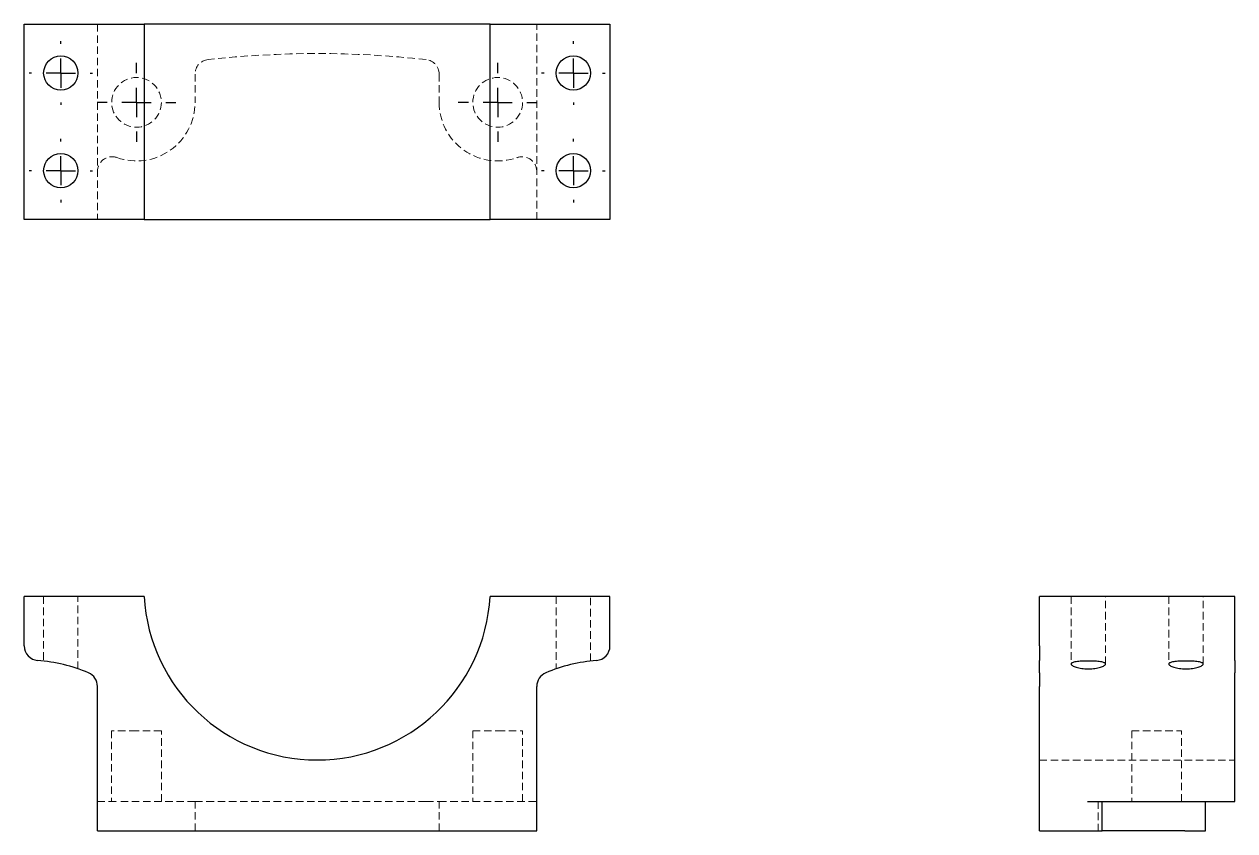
# Model space of a CAD drawing. Header units: millimetres. Extents: x 33 to 240, y 37 to 175.
import ezdxf

# ---------------------------------------------------------------- set-up
doc = ezdxf.new("R2010")
doc.units = ezdxf.units.MM
doc.linetypes.add('HIDDEN', pattern=[1.905, 1.27, -0.635])
doc.layers.add('10', color=7, linetype='Continuous')

# ---------------------------------------------------------------- blocks, each defined once
blk = doc.blocks.new('SW_CENTERMARKSYMBOL_0')
at = {"layer": '10', "color": 0}
for p, q in [((0, 5), (0, 6.74)), ((0, 0), (0, 2.5)), ((-5, 0), (-6.74, 0)), ((0, 0), (-2.5, 0)), ((0, 0), (0, -2.5)), ((0, 0), (2.5, 0)), ((5, 0), (6.74, 0)), ((0, -5), (0, -6.74))]:
    blk.add_line(p, q, dxfattribs=at)
blk = doc.blocks.new('SW_CENTERMARKSYMBOL_1')
at = {"layer": '10', "color": 0}
for p, q in [((0, 5), (0, 6.74)), ((0, 0), (0, 2.5)), ((-5, 0), (-6.74, 0)), ((0, 0), (-2.5, 0)), ((0, 0), (0, -2.5)), ((0, 0), (2.5, 0)), ((5, 0), (6.74, 0)), ((0, -5), (0, -6.74))]:
    blk.add_line(p, q, dxfattribs=at)
blk = doc.blocks.new('SW_CENTERMARKSYMBOL_2')
at = {"layer": '10', "color": 0}
for p, q in [((0, 5), (0, 5.43)), ((0, 0), (0, 2.5)), ((-5, 0), (-5.43, 0)), ((0, 0), (-2.5, 0)), ((0, 0), (0, -2.5)), ((0, 0), (2.5, 0)), ((5, 0), (5.43, 0)), ((0, -5), (0, -5.43))]:
    blk.add_line(p, q, dxfattribs=at)
blk = doc.blocks.new('SW_CENTERMARKSYMBOL_3')
at = {"layer": '10', "color": 0}
for p, q in [((0, 5), (0, 5.43)), ((0, 0), (0, 2.5)), ((-5, 0), (-5.43, 0)), ((0, 0), (-2.5, 0)), ((0, 0), (0, -2.5)), ((0, 0), (2.5, 0)), ((5, 0), (5.43, 0)), ((0, -5), (0, -5.43))]:
    blk.add_line(p, q, dxfattribs=at)
blk = doc.blocks.new('SW_CENTERMARKSYMBOL_4')
at = {"layer": '10', "color": 0}
for p, q in [((0, 5), (0, 5.43)), ((0, 0), (0, 2.5)), ((-5, 0), (-5.43, 0)), ((0, 0), (-2.5, 0)), ((0, 0), (0, -2.5)), ((0, 0), (2.5, 0)), ((5, 0), (5.43, 0)), ((0, -5), (0, -5.43))]:
    blk.add_line(p, q, dxfattribs=at)
blk = doc.blocks.new('SW_CENTERMARKSYMBOL_5')
at = {"layer": '10', "color": 0}
for p, q in [((0, 5), (0, 5.43)), ((0, 0), (0, 2.5)), ((-5, 0), (-5.43, 0)), ((0, 0), (-2.5, 0)), ((0, 0), (0, -2.5)), ((0, 0), (2.5, 0)), ((5, 0), (5.43, 0)), ((0, -5), (0, -5.43))]:
    blk.add_line(p, q, dxfattribs=at)

msp = doc.modelspace()

# ---------------------------------------------------------------- linework, layer by layer
at = {"color": 7, "linetype": 'Continuous', "lineweight": 25}
for p, q in [((33, 174.67), (53.46, 174.67)), ((33, 141.33), (33, 174.67)), ((112.54, 174.67), (53.46, 174.67)), ((53.46, 174.67), (53.46, 141.33)), ((112.54, 141.33), (112.54, 174.67)), ((112.54, 174.67), (133, 174.67)), ((133, 174.67), (133, 141.33)), ((53.46, 141.33), (33, 141.33)), ((53.46, 141.33), (112.54, 141.33)), ((133, 141.33), (112.54, 141.33)), ((53.46, 77), (33, 77)), ((33, 68.56), (33, 77)), ((133, 77), (112.54, 77)), ((133, 68.56), (133, 77)), ((206.33, 68.56), (206.33, 77)), ((239.67, 77), (206.33, 77)), ((239.67, 68.56), (239.67, 77)), ((206.33, 68.56), (206.33, 66.07)), ((239.67, 66.07), (239.67, 68.56)), ((206.33, 63.95), (206.33, 66.07)), ((239.67, 66.07), (239.67, 63.95)), ((206.33, 63.95), (206.33, 61.65)), ((239.67, 61.65), (239.67, 63.95)), ((45.5, 37), (45.5, 61.65)), ((120.5, 37), (120.5, 61.65)), ((206.33, 37), (206.33, 61.65)), ((239.67, 42), (239.67, 61.65)), ((214.55, 42), (239.67, 42)), ((217.05, 37), (217.05, 42)), ((234.67, 37), (234.67, 42)), ((45.5, 37), (120.5, 37)), ((206.33, 37), (214.55, 37)), ((214.55, 37), (217.05, 37)), ((226.33, 37), (217.05, 37)), ((231.16, 37), (226.33, 37)), ((231.16, 37), (233.64, 37)), ((233.64, 37), (234.67, 37))]:
    msp.add_line(p, q, dxfattribs=at)
at = {"color": 7, "linetype": 'HIDDEN', "lineweight": 18}
for p, q in [((45.5, 174.67), (45.5, 141.33)), ((120.5, 141.33), (120.5, 174.67)), ((62.17, 166.16), (62.17, 161.33)), ((103.83, 166.16), (103.83, 161.33)), ((36.32, 77), (36.32, 65.97)), ((42.18, 64.64), (42.18, 77)), ((123.82, 77), (123.82, 64.65)), ((129.68, 65.97), (129.68, 77)), ((211.74, 77), (211.74, 65.47)), ((217.6, 65.47), (217.6, 77)), ((228.4, 77), (228.4, 65.47)), ((234.26, 65.47), (234.26, 77)), ((211.74, 65.47), (211.74, 65.46)), ((228.4, 65.47), (228.4, 65.46)), ((52.17, 54.08), (47.92, 54.08)), ((47.92, 54.08), (47.92, 42)), ((56.41, 54.08), (52.17, 54.08)), ((56.41, 42), (56.41, 54.08)), ((109.59, 54.08), (113.83, 54.08)), ((109.59, 54.08), (109.59, 42)), ((113.83, 54.08), (118.08, 54.08)), ((118.08, 42), (118.08, 54.08)), ((222.09, 54.08), (230.58, 54.08)), ((222.09, 54.08), (222.09, 42)), ((230.58, 42), (230.58, 54.08)), ((206.33, 49.08), (239.67, 49.08)), ((45.5, 42), (48.83, 42)), ((62.17, 42), (48.83, 42)), ((62.17, 37), (62.17, 42)), ((62.17, 42), (64.39, 42)), ((101.61, 42), (64.39, 42)), ((101.61, 42), (103.83, 42)), ((103.83, 37), (103.83, 42)), ((103.83, 42), (117.17, 42)), ((117.17, 42), (120.5, 42)), ((216.33, 42), (216.33, 37))]:
    msp.add_line(p, q, dxfattribs=at)
at = {"color": 7, "linetype": 'Continuous', "lineweight": 25}
for centre in [(39.25, 166.33), (126.75, 166.33), (39.25, 149.67), (126.75, 149.67)]:
    msp.add_circle(centre, 2.93, dxfattribs=at)
at = {"color": 7, "linetype": 'HIDDEN', "lineweight": 18}
for centre in [(52.17, 161.33), (113.83, 161.33)]:
    msp.add_circle(centre, 4.24, dxfattribs=at)
for centre, radius, start, end in [((83, 0.33), 169.33, 83.691, 96.309), ((64.67, 166.16), 2.5, 96.309, 180), ((101.33, 166.16), 2.5, 0, 83.691), ((52.17, 161.33), 10, 250.5288, 0), ((113.83, 161.33), 10, 180, 289.4712), ((48, 149.55), 2.5, 70.5288, 180), ((118, 149.55), 2.5, 0, 109.4712)]:
    msp.add_arc(centre, radius, start, end, dxfattribs=at)
at = {"color": 7, "linetype": 'Continuous', "lineweight": 25}
for centre, radius, start, end in [((83, 78.67), 29.58, 183.2296, 356.7704), ((35.5, 68.56), 2.5, 180, 265.3377), ((130.5, 68.56), 2.5, 274.6623, 0), ((33, 37.91), 28.26, 67.1543, 85.3377), ((133, 37.91), 28.26, 94.6623, 112.8457), ((43, 61.65), 2.5, 0, 67.1543), ((123, 61.65), 2.5, 112.8457, 180)]:
    msp.add_arc(centre, radius, start, end, dxfattribs=at)
for points in [[(214.67, 65.97), (214.86, 65.97), (215.06, 65.97), (215.44, 65.96), (215.62, 65.95), (215.98, 65.93), (216.15, 65.92), (216.47, 65.89), (216.62, 65.87), (217.03, 65.81), (217.24, 65.76), (217.46, 65.66), (217.51, 65.62), (217.58, 65.55), (217.6, 65.5), (217.6, 65.42), (217.58, 65.37), (217.5, 65.28), (217.44, 65.23), (217.3, 65.14), (217.21, 65.09), (217, 65), (216.88, 64.96), (216.61, 64.87), (216.47, 64.84), (216.15, 64.77), (215.98, 64.74), (215.62, 64.69), (215.44, 64.67), (215.06, 64.64), (214.86, 64.63), (214.47, 64.63), (214.28, 64.64), (213.9, 64.67), (213.71, 64.69), (213.36, 64.74), (213.18, 64.77), (212.87, 64.83), (212.72, 64.87), (212.45, 64.96), (212.33, 65), (212.12, 65.09), (212.03, 65.14), (211.89, 65.23), (211.83, 65.28), (211.76, 65.37), (211.74, 65.42), (211.73, 65.5), (211.75, 65.55), (211.82, 65.62), (211.88, 65.66), (212.09, 65.76), (212.3, 65.81), (212.71, 65.87), (212.86, 65.89), (213.18, 65.92), (213.35, 65.93), (213.71, 65.95), (213.9, 65.96), (214.28, 65.97), (214.47, 65.97), (214.67, 65.97)], [(231.33, 65.97), (231.53, 65.97), (231.72, 65.97), (232.1, 65.96), (232.29, 65.95), (232.65, 65.93), (232.82, 65.92), (233.14, 65.89), (233.29, 65.87), (233.7, 65.81), (233.91, 65.76), (234.12, 65.66), (234.18, 65.62), (234.25, 65.55), (234.27, 65.5), (234.26, 65.42), (234.24, 65.37), (234.17, 65.28), (234.11, 65.23), (233.97, 65.14), (233.88, 65.09), (233.67, 65), (233.55, 64.96), (233.28, 64.87), (233.13, 64.84), (232.81, 64.77), (232.64, 64.74), (232.29, 64.69), (232.11, 64.67), (231.72, 64.64), (231.53, 64.63), (231.14, 64.63), (230.94, 64.64), (230.56, 64.67), (230.38, 64.69), (230.02, 64.74), (229.85, 64.77), (229.54, 64.83), (229.39, 64.87), (229.12, 64.96), (229, 65), (228.79, 65.09), (228.7, 65.14), (228.55, 65.23), (228.5, 65.28), (228.42, 65.37), (228.4, 65.42), (228.4, 65.5), (228.42, 65.55), (228.49, 65.62), (228.54, 65.66), (228.75, 65.76), (228.97, 65.81), (229.37, 65.87), (229.53, 65.89), (229.85, 65.92), (230.02, 65.93), (230.37, 65.95), (230.56, 65.96), (230.94, 65.97), (231.14, 65.97), (231.33, 65.97)]]:
    msp.add_open_spline(points, degree=3, knots=[0, 0, 0, 0, 0.03125, 0.03125, 0.0625, 0.0625, 0.09375, 0.09375, 0.125, 0.125, 0.1875, 0.1875, 0.21875, 0.21875, 0.25, 0.25, 0.28125, 0.28125, 0.3125, 0.3125, 0.34375, 0.34375, 0.375, 0.375, 0.40625, 0.40625, 0.4375, 0.4375, 0.46875, 0.46875, 0.5, 0.5, 0.53125, 0.53125, 0.5625, 0.5625, 0.59375, 0.59375, 0.625, 0.625, 0.65625, 0.65625, 0.6875, 0.6875, 0.71875, 0.71875, 0.75, 0.75, 0.78125, 0.78125, 0.8125, 0.8125, 0.875, 0.875, 0.90625, 0.90625, 0.9375, 0.9375, 0.96875, 0.96875, 1, 1, 1, 1], dxfattribs=at)

# ---------------------------------------------------------------- block references
at = {"layer": '10'}
for name, p in [('SW_CENTERMARKSYMBOL_3', (39.25, 166.33)), ('SW_CENTERMARKSYMBOL_2', (126.75, 166.33)), ('SW_CENTERMARKSYMBOL_0', (52.17, 161.33)), ('SW_CENTERMARKSYMBOL_1', (113.83, 161.33)), ('SW_CENTERMARKSYMBOL_4', (39.25, 149.67)), ('SW_CENTERMARKSYMBOL_5', (126.75, 149.67))]:
    msp.add_blockref(name, p, dxfattribs=at)

doc.saveas('drawing.dxf')
